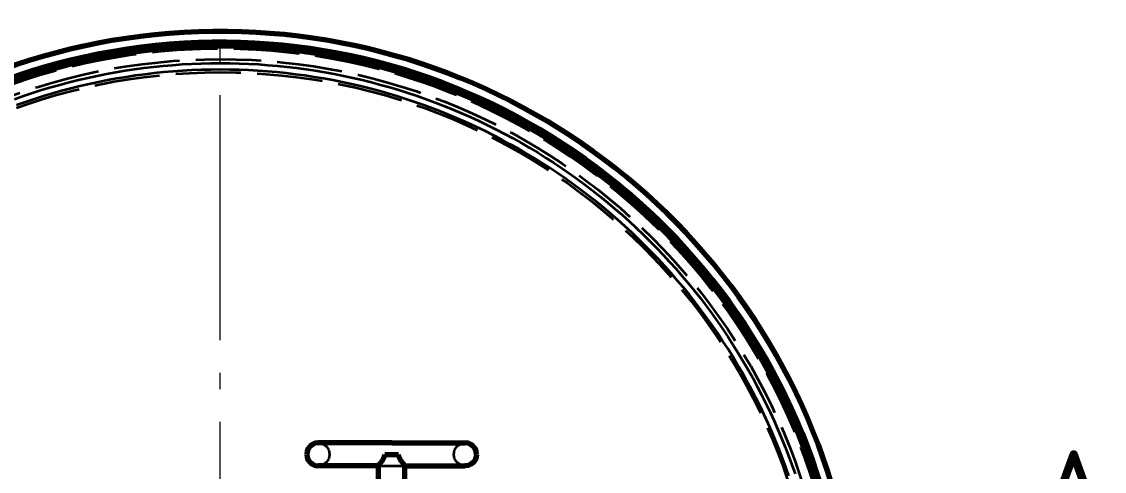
# Model space of a CAD drawing. Header units: millimetres. Extents: x 0 to 2382, y 0 to 420.
# Drawn here: x 147 to 213.3, y 106.5 to 134.1 of the extents above; entities that cross this region are included whole.
import ezdxf
from ezdxf.enums import TextEntityAlignment as Align

# ---------------------------------------------------------------- set-up
doc = ezdxf.new("R2010")
doc.units = ezdxf.units.MM
doc.linetypes.add('IRAM-E-TRAZOS', pattern=[5, 4, -1])
doc.linetypes.add('IRAM-F-TRAZO-PUNTO', pattern=[20, 15, -2, 1, -2])
for name, color, linetype, lineweight in [('01-VISIBLE', 7, 'CONTINUOUS', 70), ('02-OCULTA', 4, 'IRAM-E-TRAZOS', 35), ('03-EJE', 1, 'IRAM-F-TRAZO-PUNTO', 18), ('06-TEXTO', 7, 'CONTINUOUS', 25)]:
    doc.layers.add(name, color=color, linetype=linetype, lineweight=lineweight)
doc.styles.add('ISO3098', font='isocpeur.ttf')

msp = doc.modelspace()

# ---------------------------------------------------------------- linework, layer by layer
at = {"layer": '01-VISIBLE'}
for p, q in [((168.872, 103.073), (168.872, 106.876)), ((170.472, 103.073), (170.472, 106.876))]:
    msp.add_line(p, q, dxfattribs=at)
for points in [[(165.172, 108.272), (164.99, 108.249), (164.822, 108.179), (164.677, 108.067), (164.565, 107.922), (164.496, 107.754), (164.472, 107.572)], [(169.672, 108.272), (169.422, 108.272), (169.172, 108.272), (168.922, 108.272), (168.672, 108.272), (168.422, 108.272), (168.172, 108.272), (167.922, 108.272), (167.672, 108.272), (167.422, 108.272), (167.172, 108.272), (166.922, 108.272), (166.672, 108.272), (166.422, 108.272), (166.172, 108.272), (165.922, 108.272), (165.672, 108.272), (165.422, 108.272), (165.172, 108.272)], [(169.672, 108.272), (169.936, 108.272), (170.201, 108.272), (170.466, 108.272), (170.73, 108.272), (170.995, 108.272), (171.26, 108.272), (171.525, 108.272), (171.789, 108.272), (172.054, 108.272), (172.319, 108.272), (172.583, 108.272), (172.848, 108.272), (173.113, 108.272), (173.378, 108.272), (173.642, 108.272), (173.907, 108.272), (174.172, 108.272)], [(174.172, 108.272), (174.172, 108.272), (174.172, 108.272), (174.172, 108.272), (174.172, 108.272), (174.172, 108.272), (174.171, 108.272)], [(174.872, 107.572), (174.848, 107.754), (174.778, 107.922), (174.667, 108.067), (174.522, 108.179), (174.353, 108.249), (174.172, 108.272)], [(164.472, 107.572), (164.496, 107.391), (164.565, 107.223), (164.677, 107.078), (164.822, 106.966), (164.99, 106.896), (165.172, 106.873)], [(168.872, 106.876), (168.944, 106.989), (169.025, 107.096), (169.104, 107.205), (169.177, 107.318), (169.233, 107.44), (169.256, 107.572)], [(169.256, 107.572), (169.325, 107.572), (169.394, 107.572), (169.464, 107.572), (169.533, 107.572), (169.602, 107.572), (169.672, 107.572)], [(169.672, 107.572), (169.741, 107.572), (169.81, 107.572), (169.88, 107.572), (169.949, 107.572), (170.018, 107.572), (170.088, 107.572)], [(170.472, 106.876), (170.4, 106.989), (170.318, 107.096), (170.239, 107.205), (170.167, 107.318), (170.111, 107.44), (170.088, 107.572)], [(174.872, 107.572), (174.848, 107.391), (174.778, 107.223), (174.667, 107.078), (174.522, 106.966), (174.353, 106.896), (174.172, 106.873)], [(168.872, 106.873), (168.607, 106.873), (168.343, 106.873), (168.079, 106.873), (167.815, 106.873), (167.55, 106.873), (167.286, 106.873), (167.022, 106.873), (166.757, 106.873), (166.493, 106.873), (166.229, 106.873), (165.965, 106.873), (165.7, 106.873), (165.436, 106.873), (165.172, 106.873)], [(165.172, 106.873), (165.172, 106.873), (165.172, 106.873), (165.172, 106.873), (165.172, 106.873), (165.172, 106.873), (165.172, 106.873)], [(168.875, 106.873), (168.874, 106.873), (168.873, 106.873), (168.872, 106.873), (168.872, 106.874), (168.872, 106.875), (168.872, 106.876)], [(170.468, 106.873), (170.469, 106.873), (170.47, 106.873), (170.471, 106.873), (170.471, 106.874), (170.472, 106.875), (170.472, 106.876)], [(170.472, 106.873), (170.736, 106.873), (171, 106.873), (171.265, 106.873), (171.529, 106.873), (171.793, 106.873), (172.057, 106.873), (172.322, 106.873), (172.586, 106.873), (172.85, 106.873), (173.115, 106.873), (173.379, 106.873), (173.643, 106.873), (173.907, 106.873), (174.172, 106.873)]]:
    msp.add_lwpolyline(points, dxfattribs=at)
for radius, start, end in [(39.15, 12.91465, 173.62063), (38.49, 13.14003, 173.51077), (38.25, 13.22397, 173.46988)]:
    msp.add_arc((159.172, 94.323), radius, start, end, dxfattribs=at)
at = {"layer": '02-OCULTA'}
for p, q in [((148.083, 130.93), (148.04, 131.074)), ((148.083, 130.93), (148.04, 131.074)), ((170.26, 130.93), (170.304, 131.074)), ((170.26, 130.93), (170.304, 131.074))]:
    msp.add_line(p, q, dxfattribs=at)
for points in [[(146.567, 129.332), (147.119, 129.526), (147.673, 129.711), (148.23, 129.887), (148.79, 130.055), (149.353, 130.213), (149.918, 130.363), (150.485, 130.504), (151.055, 130.636), (151.626, 130.759), (152.199, 130.873), (152.774, 130.978), (153.351, 131.074), (153.929, 131.161), (154.508, 131.239), (155.088, 131.307), (155.67, 131.367), (156.252, 131.417), (156.835, 131.459), (157.419, 131.491), (158.003, 131.514), (158.587, 131.527), (159.172, 131.532), (159.756, 131.527), (160.34, 131.514), (160.925, 131.491), (161.508, 131.459), (162.091, 131.417), (162.673, 131.367), (163.255, 131.307), (163.835, 131.239), (164.415, 131.161), (164.993, 131.074), (165.569, 130.978), (166.144, 130.873), (166.717, 130.759), (167.289, 130.636), (167.858, 130.504), (168.425, 130.363), (168.99, 130.213), (169.553, 130.055), (170.113, 129.887), (170.67, 129.711), (171.225, 129.526), (171.776, 129.333), (172.325, 129.13), (172.87, 128.919), (173.411, 128.7), (173.95, 128.472), (174.484, 128.236), (175.015, 127.991), (175.542, 127.738), (176.065, 127.477), (176.584, 127.208), (177.098, 126.93), (177.608, 126.645), (178.113, 126.351), (178.614, 126.05), (179.11, 125.74), (179.601, 125.423), (180.087, 125.099), (180.568, 124.766), (181.044, 124.427), (181.514, 124.079), (181.978, 123.725), (182.437, 123.363), (182.891, 122.994), (183.338, 122.618), (183.78, 122.235), (184.215, 121.845), (184.644, 121.448), (185.067, 121.045), (185.484, 120.634), (185.894, 120.218), (186.297, 119.795), (186.694, 119.366), (187.084, 118.93), (187.467, 118.489), (187.843, 118.041), (188.212, 117.588), (188.573, 117.129), (188.928, 116.664), (189.275, 116.194), (189.615, 115.718), (189.947, 115.238), (190.272, 114.752), (190.589, 114.26), (190.898, 113.764), (191.199, 113.264), (191.493, 112.758), (191.778, 112.248), (192.056, 111.734), (192.325, 111.215), (192.586, 110.692), (192.839, 110.165), (193.084, 109.634), (193.32, 109.1), (193.548, 108.562), (193.768, 108.02), (193.979, 107.475), (194.181, 106.926), (194.375, 106.375)], [(193.997, 106.246), (193.805, 106.791), (193.605, 107.334), (193.396, 107.873), (193.179, 108.409), (192.954, 108.941), (192.72, 109.47), (192.478, 109.995), (192.228, 110.516), (191.969, 111.034), (191.703, 111.547), (191.428, 112.056), (191.146, 112.56), (190.855, 113.06), (190.557, 113.556), (190.251, 114.046), (189.938, 114.532), (189.617, 115.013), (189.288, 115.489), (188.952, 115.959), (188.608, 116.424), (188.257, 116.884), (187.9, 117.338), (187.535, 117.786), (187.163, 118.229), (186.784, 118.666), (186.398, 119.096), (186.005, 119.521), (185.606, 119.939), (185.201, 120.351), (184.789, 120.757), (184.37, 121.156), (183.946, 121.549), (183.515, 121.934), (183.078, 122.313), (182.636, 122.685), (182.187, 123.05), (181.733, 123.408), (181.273, 123.759), (180.808, 124.103), (180.338, 124.439), (179.862, 124.768), (179.381, 125.089), (178.896, 125.402), (178.405, 125.708), (177.91, 126.006), (177.41, 126.297), (176.905, 126.579), (176.396, 126.854), (175.883, 127.12), (175.366, 127.379), (174.845, 127.629), (174.319, 127.871), (173.791, 128.105), (173.258, 128.33), (172.722, 128.547), (172.183, 128.756), (171.641, 128.956), (171.095, 129.147), (170.546, 129.33), (169.995, 129.505), (169.441, 129.67), (168.885, 129.827), (168.326, 129.976), (167.765, 130.115), (167.201, 130.246), (166.636, 130.367), (166.069, 130.48), (165.5, 130.584), (164.93, 130.679), (164.358, 130.765), (163.785, 130.842), (163.211, 130.91), (162.636, 130.969), (162.06, 131.019), (161.483, 131.06), (160.906, 131.091), (160.328, 131.114), (159.75, 131.128), (159.172, 131.132), (158.593, 131.128), (158.015, 131.114), (157.438, 131.092), (156.86, 131.06), (156.283, 131.019), (155.707, 130.969), (155.132, 130.91), (154.558, 130.842), (153.985, 130.766), (153.413, 130.68), (152.843, 130.585), (152.274, 130.481), (151.707, 130.368), (151.142, 130.246), (150.578, 130.116), (150.017, 129.977), (149.458, 129.828), (148.902, 129.671), (148.348, 129.506), (147.797, 129.331), (147.248, 129.148), (146.703, 128.957)], [(174.171, 108.272), (173.914, 108.272), (173.657, 108.272), (173.4, 108.272), (173.143, 108.272), (172.886, 108.272), (172.629, 108.272), (172.372, 108.272), (172.114, 108.272), (171.857, 108.272), (171.6, 108.272), (171.343, 108.272), (171.086, 108.272), (170.829, 108.272), (170.572, 108.272), (170.314, 108.272), (170.057, 108.272), (169.8, 108.272), (169.543, 108.272), (169.286, 108.272), (169.029, 108.272), (168.772, 108.272), (168.514, 108.272), (168.257, 108.272), (168, 108.272), (167.743, 108.272), (167.486, 108.272), (167.229, 108.272), (166.972, 108.272), (166.714, 108.272), (166.457, 108.272), (166.2, 108.272), (165.943, 108.272), (165.686, 108.272), (165.429, 108.272), (165.172, 108.272)], [(165.172, 108.272), (165.44, 108.219), (165.667, 108.067), (165.818, 107.84), (165.872, 107.572), (165.818, 107.305), (165.667, 107.078), (165.44, 106.926), (165.172, 106.873)], [(174.172, 106.873), (173.904, 106.926), (173.677, 107.078), (173.525, 107.305), (173.472, 107.572), (173.525, 107.84), (173.677, 108.067), (173.904, 108.219), (174.172, 108.272)], [(169.316, 107.572), (169.293, 107.433), (169.236, 107.304), (169.161, 107.184), (169.075, 107.071), (168.981, 106.964), (168.875, 106.873)], [(169.256, 107.572), (169.325, 107.572), (169.394, 107.572), (169.464, 107.572), (169.533, 107.572), (169.602, 107.572), (169.672, 107.572)], [(170.027, 107.572), (169.909, 107.572), (169.79, 107.572), (169.672, 107.572), (169.553, 107.572), (169.435, 107.572), (169.316, 107.572)], [(169.316, 107.572), (169.375, 107.572), (169.435, 107.572), (169.494, 107.572), (169.553, 107.572), (169.612, 107.572), (169.672, 107.572)], [(169.672, 107.572), (169.741, 107.572), (169.81, 107.572), (169.88, 107.572), (169.949, 107.572), (170.018, 107.572), (170.088, 107.572)], [(169.672, 107.572), (169.731, 107.572), (169.79, 107.572), (169.849, 107.572), (169.909, 107.572), (169.968, 107.572), (170.027, 107.572)], [(170.027, 107.572), (170.05, 107.433), (170.107, 107.304), (170.183, 107.184), (170.268, 107.071), (170.362, 106.964), (170.468, 106.873)], [(165.172, 106.873), (165.429, 106.873), (165.686, 106.873), (165.943, 106.873), (166.2, 106.873), (166.458, 106.873), (166.715, 106.873), (166.972, 106.873), (167.229, 106.873), (167.486, 106.873), (167.743, 106.873), (168, 106.873), (168.257, 106.873), (168.515, 106.873), (168.772, 106.873), (169.029, 106.873), (169.286, 106.873), (169.543, 106.873), (169.8, 106.873), (170.057, 106.873), (170.315, 106.873), (170.572, 106.873), (170.829, 106.873), (171.086, 106.873), (171.343, 106.873), (171.6, 106.873), (171.857, 106.873), (172.115, 106.873), (172.372, 106.873), (172.629, 106.873), (172.886, 106.873), (173.143, 106.873), (173.4, 106.873), (173.657, 106.873), (173.915, 106.873), (174.172, 106.873)], [(168.875, 106.873), (168.874, 106.873), (168.874, 106.873), (168.873, 106.873), (168.873, 106.873), (168.872, 106.873), (168.872, 106.873)], [(170.468, 106.873), (170.469, 106.873), (170.47, 106.873), (170.47, 106.873), (170.471, 106.873), (170.471, 106.873), (170.472, 106.873)]]:
    msp.add_lwpolyline(points, dxfattribs=at)
for radius in [38.4, 38.4, 38.25, 38.25, 38.25, 37.45, 37.45, 37.45, 37.45, 37.45, 37.45, 37.45, 37.45, 36.65, 36.65, 36.65, 36.65]:
    msp.add_circle((159.172, 94.323), radius, dxfattribs=at)
for radius, start, end in [(39.15, 0, 175.60521), (38.4, 73.1483, 106.8517), (38.4, 73.1483, 106.8517), (38.09, 0, -91.12824), (38.25, 73.1483, 106.8517), (38.25, 73.1483, 106.8517)]:
    msp.add_arc((159.172, 94.323), radius, start, end, dxfattribs=at)
at = {"layer": '03-EJE'}
msp.add_line((159.172, 54.573), (159.172, 134.072), dxfattribs=at)

# ---------------------------------------------------------------- texts
at = {"layer": '06-TEXTO', "style": 'ISO3098'}
msp.add_text('A', height=5, dxfattribs=at).set_placement((211.422, 105.323), align=Align.MIDDLE_CENTER)

doc.saveas('drawing.dxf')
